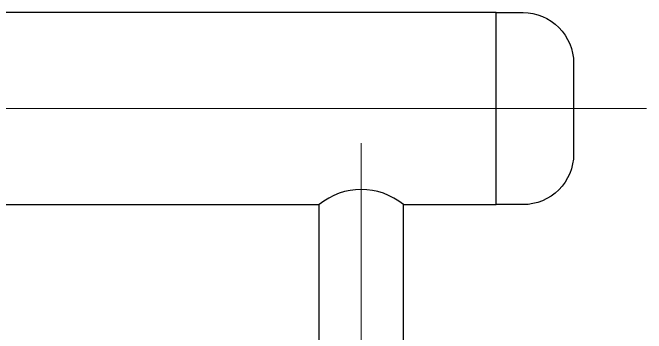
# Model space of a CAD drawing. Header units: millimetres. Extents: x -718 to 68664, y -49984 to -979.
# Drawn here: x 14835 to 16715, y -22743 to -21790 of the extents above; entities that cross this region are included whole.
import ezdxf

# ---------------------------------------------------------------- set-up
doc = ezdxf.new("R2010")
doc.units = ezdxf.units.MM
doc.layers.add('Text', color=7, linetype='Continuous', lineweight=15)
doc.layers.add('ХВС (В1)_20', color=5, linetype='Continuous', lineweight=25)

msp = doc.modelspace()

# ---------------------------------------------------------------- linework, layer by layer
at = {"layer": 'Text', "lineweight": 0, "ltscale": 10}
msp.add_line((5529.6, -22075.4), (16715.4, -22075.4), dxfattribs=at)
at = {"layer": 'Text'}
msp.add_line((15869.6, -22177.7), (15869.6, -25764.9), dxfattribs=at)
at = {"layer": 'ХВС (В1)_20'}
for p, q in [((16269.6, -21790.4), (5529.6, -21790.4)), ((16269.6, -22360.4), (16269.6, -21790.4)), ((14729.6, -22360.4), (15744.6, -22360.4)), ((15744.6, -22910.7), (15744.6, -22360.4)), ((15994.6, -22910.7), (15994.6, -22360.4)), ((15994.6, -22360.4), (16269.6, -22360.4))]:
    msp.add_line(p, q, dxfattribs=at)
msp.add_lwpolyline([(16269.6, -21790.4), (16349.6, -21790.4, -0.414214), (16499.6, -21940.4), (16499.6, -22210.4, -0.414214), (16349.6, -22360.4), (16269.6, -22360.4)], format="xyb", close=True, dxfattribs=at)
msp.add_arc((15869.6, -22512.3), 196.7, 50.5422, 129.4578, dxfattribs=at)

doc.saveas('drawing.dxf')
